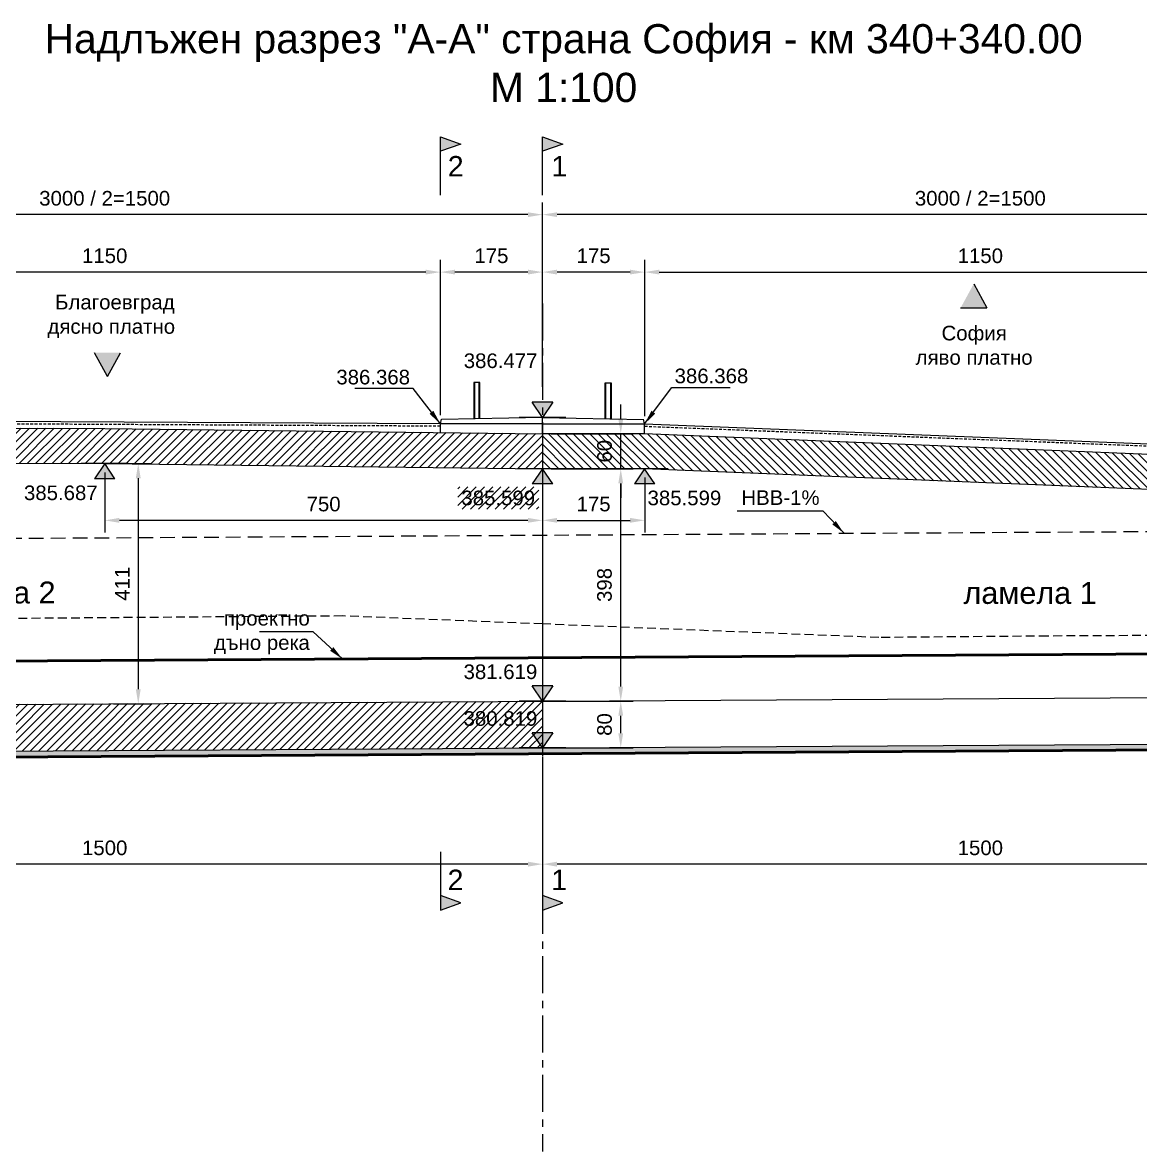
# Model space of a CAD drawing. Header units: centimetres. Extents: x 8495135 to 959133560, y 4530079 to 463453963.
# Drawn here: x 959096782 to 959098697, y 463410715 to 463412648 of the extents above; entities that cross this region are included whole.
import ezdxf
from ezdxf.enums import TextEntityAlignment as Align

# ---------------------------------------------------------------- set-up
doc = ezdxf.new("R2010")
doc.units = ezdxf.units.CM
doc.header["$LTSCALE"] = 0.1
for name, pattern in [('CENTER', [50.8, 31.75, -6.35, 6.35, -6.35]), ('CONTINU', [0]), ('DASHED', [0.75, 0.5, -0.25])]:
    doc.linetypes.add(name, pattern=pattern)
doc.layers.add('31_VERT_ALIGNM', color=1, linetype='Continuous', lineweight=50)
doc.layers.add('br_text', color=2, linetype='Continuous', lineweight=35)
for name, color, linetype in [('40_ROADWAY', 1, 'Continuous'), ('br_dimension', 1, 'Continuous'), ('br_hatch', 9, 'Continuous'), ('br_hatch_dark', 8, 'Continuous'), ('br_hatch_tumen', 8, 'Continuous'), ('br_view_yellow', 2, 'Continuous'), ('hatch', 253, 'Continuous'), ('Kustendilska voda', 12, 'Continuous')]:
    doc.layers.add(name, color=color, linetype=linetype)
doc.styles.add('1-10 cm', font='arial.ttf', dxfattribs={"height": 2.5})
doc.styles.add('1-50 cm', font='arial.ttf', dxfattribs={"height": 12.5})
doc.styles.add('MM 1 to 100', font='arial.ttf', dxfattribs={"height": 25})
doc.styles.add('MM 1 to 150', font='arial.ttf', dxfattribs={"height": 37.5})
doc.styles.add('MM_ARIAL', font='arial.ttf')
doc.dimstyles.new('MM DIM 1 to 100', dxfattribs={"dimscale": 10, "dimtxt": 2.5, "dimasz": 2.5, "dimexe": 2.1, "dimexo": 1.5, "dimgap": 1.5, "dimtad": 1, "dimdec": 0, "dimdsep": 46, "dimtxsty": 'MM_ARIAL', "dimcen": 3, "dimclrd": 1, "dimclre": 1, "dimclrt": 7, "dimaunit": 2, "dimadec": 1, "dimazin": 0, "dimtp": 100, "dimtm": 3, "dimtfac": 1, "dimtdec": 0, "dimtix": 1, "dimtmove": 0, "dimatfit": 3, "dimfxl": 0, "dimtolj": 1, "dimtzin": 0, "dimarcsym": 0})
pattern_1 = [(135, (967592988.714, 458883818.671), (7.071067812, 7.071067812), [])]
pattern_2 = [(45, (967592988.714, 458883818.671), (7.071067812, -7.071067812), [])]

# ---------------------------------------------------------------- blocks, each defined once
blk = doc.blocks.new('*U239')
at = {"ltscale": 0.5}
blk.add_hatch(color=256, dxfattribs=at).paths.add_polyline_path([(-26.2, 39), (0, 0), (26.2, 39)])
for p, q in [((-26.2, 39), (26.2, 39)), ((-26.2, 39), (0, 0)), ((0, 0), (26.2, 39)), ((-60, 0), (0, 0)), ((0, 0), (60, 0))]:
    blk.add_line(p, q, dxfattribs=at)
at = {"color": 7, "ltscale": 0.5, "style": '1-10 cm'}
blk.add_attdef('1', text='', height=37.5, dxfattribs=at).set_placement((108.2, 127), align=Align.CENTER)
blk = doc.blocks.new('*D928')
at = {"layer": 'br_dimension', "color": 1, "linetype": 'ByBlock', "lineweight": -2, "ltscale": 3, "transparency": 16777216}
for p, q in [((959097847.5, 463411974.1), (959097847.5, 463412241.8)), ((959098997.5, 463411930.8), (959098997.5, 463412241.8)), ((959097872.5, 463412220.8), (959098972.5, 463412220.8))]:
    blk.add_line(p, q, dxfattribs=at)
at = {"layer": 'br_dimension', "color": 1, "linetype": 'ByBlock', "ltscale": 3, "transparency": 16777216}
for points in [[(959097872.5, 463412225), (959097872.5, 463412216.7), (959097847.5, 463412220.8)], [(959098972.5, 463412225), (959098972.5, 463412216.7), (959098997.5, 463412220.8)]]:
    blk.add_solid(points, dxfattribs=at)
at = {"layer": 'br_dimension', "color": 7, "linetype": 'ByBlock', "ltscale": 3, "transparency": 16777216, "insert": (959098422.5, 463412248.6), "char_height": 25, "attachment_point": 5, "style": 'MM_ARIAL'}
blk.add_mtext('\\A1;1150', dxfattribs=at)
blk = doc.blocks.new('*D929')
at = {"layer": 'br_dimension', "color": 1, "linetype": 'ByBlock', "lineweight": -2, "ltscale": 3, "transparency": 16777216}
for p, q in [((959097672.5, 463412024.6), (959097672.5, 463412241.8)), ((959097847.5, 463411974.1), (959097847.5, 463412241.8)), ((959097822.5, 463412220.8), (959097697.5, 463412220.8))]:
    blk.add_line(p, q, dxfattribs=at)
at = {"layer": 'br_dimension', "color": 1, "linetype": 'ByBlock', "ltscale": 3, "transparency": 16777216}
for points in [[(959097697.5, 463412225), (959097697.5, 463412216.7), (959097672.5, 463412220.8)], [(959097822.5, 463412225), (959097822.5, 463412216.7), (959097847.5, 463412220.8)]]:
    blk.add_solid(points, dxfattribs=at)
at = {"layer": 'br_dimension', "color": 7, "linetype": 'ByBlock', "ltscale": 3, "transparency": 16777216, "insert": (959097760, 463412248.6), "char_height": 25, "attachment_point": 5, "style": 'MM_ARIAL'}
blk.add_mtext('\\A1;175', dxfattribs=at)
blk = doc.blocks.new('*D930')
at = {"layer": 'br_dimension', "color": 1, "linetype": 'ByBlock', "lineweight": -2, "ltscale": 3, "transparency": 16777216}
for p, q in [((959097497.5, 463411975.9), (959097497.5, 463412241.8)), ((959097672.5, 463412024.6), (959097672.5, 463412241.8)), ((959097647.5, 463412220.8), (959097522.5, 463412220.8))]:
    blk.add_line(p, q, dxfattribs=at)
at = {"layer": 'br_dimension', "color": 1, "linetype": 'ByBlock', "ltscale": 3, "transparency": 16777216}
for points in [[(959097522.5, 463412225), (959097522.5, 463412216.7), (959097497.5, 463412220.8)], [(959097647.5, 463412225), (959097647.5, 463412216.7), (959097672.5, 463412220.8)]]:
    blk.add_solid(points, dxfattribs=at)
at = {"layer": 'br_dimension', "color": 7, "linetype": 'ByBlock', "ltscale": 3, "transparency": 16777216, "insert": (959097585, 463412248.6), "char_height": 25, "attachment_point": 5, "style": 'MM_ARIAL'}
blk.add_mtext('\\A1;175', dxfattribs=at)
blk = doc.blocks.new('*D948')
at = {"layer": 'br_dimension', "color": 1, "linetype": 'ByBlock', "lineweight": -2, "ltscale": 3, "transparency": 16777216}
for p, q in [((959097687.5, 463411486.1), (959097827.5, 463411486.1)), ((959097806.5, 463411431.1), (959097806.5, 463411461.1)), ((959097687.5, 463411406.1), (959097827.5, 463411406.1))]:
    blk.add_line(p, q, dxfattribs=at)
at = {"layer": 'br_dimension', "color": 1, "linetype": 'ByBlock', "ltscale": 3, "transparency": 16777216}
for points in [[(959097802.4, 463411461.1), (959097810.7, 463411461.1), (959097806.5, 463411486.1)], [(959097802.4, 463411431.1), (959097810.7, 463411431.1), (959097806.5, 463411406.1)]]:
    blk.add_solid(points, dxfattribs=at)
at = {"layer": 'br_dimension', "color": 7, "linetype": 'ByBlock', "ltscale": 3, "transparency": 16777216, "insert": (959097778.8, 463411446.1), "char_height": 25, "attachment_point": 5, "rotation": 90, "style": 'MM_ARIAL'}
blk.add_mtext('\\A1;80', dxfattribs=at)
blk = doc.blocks.new('*D931')
at = {"layer": 'br_dimension', "color": 1, "linetype": 'ByBlock', "lineweight": -2, "ltscale": 3, "transparency": 16777216}
for p, q in [((959097687.5, 463411884.1), (959097827.5, 463411884.1)), ((959097806.5, 463411511.1), (959097806.5, 463411859.1)), ((959097687.5, 463411486.1), (959097827.5, 463411486.1))]:
    blk.add_line(p, q, dxfattribs=at)
at = {"layer": 'br_dimension', "color": 1, "linetype": 'ByBlock', "ltscale": 3, "transparency": 16777216}
for points in [[(959097802.4, 463411859.1), (959097810.7, 463411859.1), (959097806.5, 463411884.1)], [(959097802.4, 463411511.1), (959097810.7, 463411511.1), (959097806.5, 463411486.1)]]:
    blk.add_solid(points, dxfattribs=at)
at = {"layer": 'br_dimension', "color": 7, "linetype": 'ByBlock', "ltscale": 3, "transparency": 16777216, "insert": (959097778.7, 463411685.1), "char_height": 25, "attachment_point": 5, "rotation": 90, "style": 'MM_ARIAL'}
blk.add_mtext('\\A1;398', dxfattribs=at)
blk = doc.blocks.new('*D932')
at = {"layer": 'br_dimension', "color": 1, "linetype": 'ByBlock', "lineweight": -2, "ltscale": 3, "transparency": 16777216}
for p, q in [((959097806.5, 463411969.1), (959097806.5, 463411994.1)), ((959097687.5, 463411944.1), (959097827.5, 463411944.1)), ((959097806.5, 463411884.1), (959097806.5, 463411944.1)), ((959097687.5, 463411884.1), (959097827.5, 463411884.1)), ((959097806.5, 463411859.1), (959097806.5, 463411834.1))]:
    blk.add_line(p, q, dxfattribs=at)
at = {"layer": 'br_dimension', "color": 1, "linetype": 'ByBlock', "ltscale": 3, "transparency": 16777216}
for points in [[(959097802.4, 463411969.1), (959097810.7, 463411969.1), (959097806.5, 463411944.1)], [(959097802.4, 463411859.1), (959097810.7, 463411859.1), (959097806.5, 463411884.1)]]:
    blk.add_solid(points, dxfattribs=at)
at = {"layer": 'br_dimension', "color": 7, "linetype": 'ByBlock', "ltscale": 3, "transparency": 16777216, "insert": (959097778.8, 463411914.1), "char_height": 25, "attachment_point": 5, "rotation": 90, "style": 'MM_ARIAL'}
blk.add_mtext('\\A1;60', dxfattribs=at)
blk = doc.blocks.new('*D935')
at = {"layer": 'br_dimension', "color": 1, "linetype": 'ByBlock', "lineweight": -2, "ltscale": 3, "transparency": 16777216}
for p, q in [((959096347.5, 463411984.5), (959096347.5, 463412241.8)), ((959097497.5, 463411975.9), (959097497.5, 463412241.8)), ((959097472.5, 463412220.8), (959096372.5, 463412220.8))]:
    blk.add_line(p, q, dxfattribs=at)
at = {"layer": 'br_dimension', "color": 1, "linetype": 'ByBlock', "ltscale": 3, "transparency": 16777216}
for points in [[(959096372.5, 463412225), (959096372.5, 463412216.7), (959096347.5, 463412220.8)], [(959097472.5, 463412225), (959097472.5, 463412216.7), (959097497.5, 463412220.8)]]:
    blk.add_solid(points, dxfattribs=at)
at = {"layer": 'br_dimension', "color": 7, "linetype": 'ByBlock', "ltscale": 3, "transparency": 16777216, "insert": (959096922.5, 463412248.6), "char_height": 25, "attachment_point": 5, "style": 'MM_ARIAL'}
blk.add_mtext('\\A1;1150', dxfattribs=at)
blk = doc.blocks.new('*U237')
at = {"ltscale": 0.5}
blk.add_hatch(color=256, dxfattribs=at).paths.add_polyline_path([(-26.2, 39), (0, 0), (26.2, 39)])
for p, q in [((-26.2, 39), (26.2, 39)), ((-26.2, 39), (0, 0)), ((0, 0), (26.2, 39)), ((-60, 0), (0, 0)), ((0, 0), (60, 0))]:
    blk.add_line(p, q, dxfattribs=at)
at = {"color": 7, "ltscale": 0.5, "style": '1-10 cm'}
blk.add_attdef('1', text='', height=37.5, dxfattribs=at).set_placement((-102, 56.7), align=Align.CENTER)
blk = doc.blocks.new('*U263')
at = {"ltscale": 0.5}
blk.add_hatch(color=256, dxfattribs=at).paths.add_polyline_path([(-26.2, 39), (0, 0), (26.2, 39)])
for p, q in [((-26.2, 39), (26.2, 39)), ((-26.2, 39), (0, 0)), ((0, 0), (26.2, 39)), ((-60, 0), (0, 0)), ((0, 0), (60, 0))]:
    blk.add_line(p, q, dxfattribs=at)
at = {"color": 7, "ltscale": 0.5, "style": '1-10 cm'}
blk.add_attdef('1', text='', height=37.5, dxfattribs=at).set_placement((113.8, 56.7), align=Align.CENTER)
blk = doc.blocks.new('*U347')
at = {"ltscale": 0.5}
blk.add_hatch(color=256, dxfattribs=at).paths.add_polyline_path([(-26.2, 39), (0, 0), (26.2, 39)])
for p, q in [((-26.2, 39), (26.2, 39)), ((-26.2, 39), (0, 0)), ((0, 0), (26.2, 39)), ((-60, 0), (0, 0)), ((0, 0), (60, 0))]:
    blk.add_line(p, q, dxfattribs=at)
at = {"color": 7, "ltscale": 0.5, "style": '1-10 cm'}
blk.add_attdef('1', text='', height=37.5, dxfattribs=at).set_placement((112.9, 56.7), align=Align.CENTER)
blk = doc.blocks.new('*D938')
at = {"layer": 'br_dimension', "color": 1, "linetype": 'ByBlock', "lineweight": -2, "ltscale": 3, "transparency": 16777216}
for p, q in [((959096172.5, 463412235.8), (959096172.5, 463412340.2)), ((959097672.5, 463412334.2), (959097672.5, 463412340.2)), ((959097647.5, 463412319.2), (959096197.5, 463412319.2))]:
    blk.add_line(p, q, dxfattribs=at)
at = {"layer": 'br_dimension', "color": 1, "linetype": 'ByBlock', "ltscale": 3, "transparency": 16777216}
for points in [[(959096197.5, 463412323.3), (959096197.5, 463412315), (959096172.5, 463412319.2)], [(959097647.5, 463412323.3), (959097647.5, 463412315), (959097672.5, 463412319.2)]]:
    blk.add_solid(points, dxfattribs=at)
at = {"layer": 'br_dimension', "color": 7, "linetype": 'ByBlock', "ltscale": 3, "transparency": 16777216, "insert": (959096922.5, 463412347.1), "char_height": 25, "attachment_point": 5, "style": 'MM_ARIAL'}
blk.add_mtext('\\A1;3000 / 2=1500', dxfattribs=at)
blk = doc.blocks.new('*D939')
at = {"layer": 'br_dimension', "color": 1, "linetype": 'ByBlock', "lineweight": -2, "ltscale": 3, "transparency": 16777216}
for p, q in [((959097672.5, 463412235.8), (959097672.5, 463412340.2)), ((959099172.5, 463412235.8), (959099172.5, 463412340.2)), ((959099147.5, 463412319.2), (959097697.5, 463412319.2))]:
    blk.add_line(p, q, dxfattribs=at)
at = {"layer": 'br_dimension', "color": 1, "linetype": 'ByBlock', "ltscale": 3, "transparency": 16777216}
for points in [[(959097697.5, 463412323.3), (959097697.5, 463412315), (959097672.5, 463412319.2)], [(959099147.5, 463412323.3), (959099147.5, 463412315), (959099172.5, 463412319.2)]]:
    blk.add_solid(points, dxfattribs=at)
at = {"layer": 'br_dimension', "color": 7, "linetype": 'ByBlock', "ltscale": 3, "transparency": 16777216, "insert": (959098422.5, 463412347.1), "char_height": 25, "attachment_point": 5, "style": 'MM_ARIAL'}
blk.add_mtext('\\A1;3000 / 2=1500', dxfattribs=at)
blk = doc.blocks.new('*D940')
at = {"layer": 'br_dimension', "color": 1, "linetype": 'ByBlock', "lineweight": -2, "ltscale": 3, "transparency": 16777216}
for p, q in [((959096937.5, 463411892.9), (959097001, 463411892.9)), ((959096980, 463411867.9), (959096980, 463411506.6)), ((959096937.5, 463411481.6), (959097001, 463411481.6))]:
    blk.add_line(p, q, dxfattribs=at)
at = {"layer": 'br_dimension', "color": 1, "linetype": 'ByBlock', "ltscale": 3, "transparency": 16777216}
for points in [[(959096975.8, 463411867.9), (959096984.2, 463411867.9), (959096980, 463411892.9)], [(959096975.8, 463411506.6), (959096984.2, 463411506.6), (959096980, 463411481.6)]]:
    blk.add_solid(points, dxfattribs=at)
at = {"layer": 'br_dimension', "color": 7, "linetype": 'ByBlock', "ltscale": 3, "transparency": 16777216, "insert": (959096952.5, 463411687.2), "char_height": 25, "attachment_point": 5, "rotation": 90, "style": 'MM_ARIAL'}
blk.add_mtext('\\A1;411', dxfattribs=at)
blk = doc.blocks.new('*U183')
at = {"ltscale": 0.5}
blk.add_hatch(color=256, dxfattribs=at).paths.add_polyline_path([(-26.2, 39), (0, 0), (26.2, 39)])
for p, q in [((-26.2, 39), (26.2, 39)), ((-26.2, 39), (0, 0)), ((0, 0), (26.2, 39)), ((-60, 0), (0, 0)), ((0, 0), (60, 0))]:
    blk.add_line(p, q, dxfattribs=at)
at = {"color": 7, "ltscale": 0.5, "style": '1-10 cm'}
blk.add_attdef('1', text='', height=37.5, dxfattribs=at).set_placement((108.2, 56.7), align=Align.CENTER)
blk = doc.blocks.new('*U353')
at = {"linetype": 'CONTINU', "ltscale": 0.5}
blk.add_hatch(color=256, dxfattribs=at).paths.add_polyline_path([(-87.5, -35), (-100, 0), (-75, 0)])
at = {"ltscale": 0.5}
blk.add_line((0, 0), (-100, 0), dxfattribs=at)
at = {"lineweight": -3, "ltscale": 0.5}
for p, q in [((-100, 0), (-87.5, -35)), ((-87.5, -35), (-75, 0))]:
    blk.add_line(p, q, dxfattribs=at)
at = {"color": 7, "ltscale": 0.5, "style": '1-50 cm'}
blk.add_attdef('1', text='', height=35, dxfattribs=at).set_placement((-45.7, -25), align=Align.MIDDLE_CENTER)
blk = doc.blocks.new('*U354')
at = {"linetype": 'CONTINU', "ltscale": 0.5}
blk.add_hatch(color=256, dxfattribs=at).paths.add_polyline_path([(-87.5, -35), (-100, 0), (-75, 0)])
at = {"ltscale": 0.5}
blk.add_line((0, 0), (-100, 0), dxfattribs=at)
at = {"lineweight": -3, "ltscale": 0.5}
for p, q in [((-100, 0), (-87.5, -35)), ((-87.5, -35), (-75, 0))]:
    blk.add_line(p, q, dxfattribs=at)
at = {"color": 7, "ltscale": 0.5, "style": '1-50 cm'}
blk.add_attdef('1', text='', height=35, dxfattribs=at).set_placement((-44.6, -24.8), align=Align.MIDDLE_CENTER)
blk = doc.blocks.new('*D942')
at = {"layer": 'br_hatch_tumen', "color": 1, "lineweight": -2, "transparency": 16777216}
for p, q in [((959097672.5, 463411391.1), (959097672.5, 463411186)), ((959099172.5, 463411290.1), (959099172.5, 463411186)), ((959099147.5, 463411207), (959097697.5, 463411207))]:
    blk.add_line(p, q, dxfattribs=at)
at = {"layer": 'br_hatch_tumen', "color": 1, "transparency": 16777216}
for points in [[(959097697.5, 463411211.2), (959097697.5, 463411202.8), (959097672.5, 463411207)], [(959099147.5, 463411211.2), (959099147.5, 463411202.8), (959099172.5, 463411207)]]:
    blk.add_solid(points, dxfattribs=at)
at = {"layer": 'br_hatch_tumen', "color": 7, "transparency": 16777216, "insert": (959098422.5, 463411234.8), "char_height": 25, "attachment_point": 5, "style": 'MM_ARIAL'}
blk.add_mtext('\\A1;1500', dxfattribs=at)
blk = doc.blocks.new('*D943')
at = {"layer": 'br_hatch_tumen', "color": 1, "lineweight": -2, "transparency": 16777216}
for p, q in [((959096172.5, 463411382.1), (959096172.5, 463411186)), ((959097672.5, 463411391.1), (959097672.5, 463411186)), ((959097647.5, 463411207), (959096197.5, 463411207))]:
    blk.add_line(p, q, dxfattribs=at)
at = {"layer": 'br_hatch_tumen', "color": 1, "transparency": 16777216}
for points in [[(959096197.5, 463411211.2), (959096197.5, 463411202.8), (959096172.5, 463411207)], [(959097647.5, 463411211.2), (959097647.5, 463411202.8), (959097672.5, 463411207)]]:
    blk.add_solid(points, dxfattribs=at)
at = {"layer": 'br_hatch_tumen', "color": 7, "transparency": 16777216, "insert": (959096922.5, 463411234.8), "char_height": 25, "attachment_point": 5, "style": 'MM_ARIAL'}
blk.add_mtext('\\A1;1500', dxfattribs=at)
blk = doc.blocks.new('*D944')
at = {"layer": 'br_hatch', "color": 1, "lineweight": -2, "transparency": 16777216}
for p, q in [((959097672.5, 463411869.1), (959097672.5, 463411774.7)), ((959097847.5, 463411869.1), (959097847.5, 463411774.7)), ((959097697.5, 463411795.7), (959097822.5, 463411795.7))]:
    blk.add_line(p, q, dxfattribs=at)
at = {"layer": 'br_hatch', "color": 1, "transparency": 16777216}
for points in [[(959097697.5, 463411799.9), (959097697.5, 463411791.6), (959097672.5, 463411795.7)], [(959097822.5, 463411799.9), (959097822.5, 463411791.6), (959097847.5, 463411795.7)]]:
    blk.add_solid(points, dxfattribs=at)
at = {"layer": 'br_hatch', "color": 7, "transparency": 16777216, "insert": (959097760, 463411823.5), "char_height": 25, "attachment_point": 5, "style": 'MM_ARIAL'}
blk.add_mtext('\\A1;175', dxfattribs=at)
blk = doc.blocks.new('*D945')
at = {"layer": 'br_hatch', "color": 1, "lineweight": -2, "transparency": 16777216}
for p, q in [((959096922.6, 463411877.9), (959096922.6, 463411774.7)), ((959097672.5, 463411869.1), (959097672.5, 463411774.7)), ((959097647.5, 463411795.7), (959096947.6, 463411795.7))]:
    blk.add_line(p, q, dxfattribs=at)
at = {"layer": 'br_hatch', "color": 1, "transparency": 16777216}
for points in [[(959096947.6, 463411799.9), (959096947.6, 463411791.6), (959096922.6, 463411795.7)], [(959097647.5, 463411799.9), (959097647.5, 463411791.6), (959097672.5, 463411795.7)]]:
    blk.add_solid(points, dxfattribs=at)
at = {"layer": 'br_hatch', "color": 7, "transparency": 16777216, "insert": (959097297.5, 463411823.5), "char_height": 25, "attachment_point": 5, "style": 'MM_ARIAL'}
blk.add_mtext('\\A1;750', dxfattribs=at)

msp = doc.modelspace()

# ---------------------------------------------------------------- hatches: boundary and pattern name
at = {"layer": 'br_hatch', "ltscale": 0.5}
h = msp.add_hatch(color=256, dxfattribs=at)
h.dxf.hatch_style = 1
h.paths.add_polyline_path([(959098411.09, 463412200.48), (959098388.71, 463412159.49), (959098433.47, 463412159.49)])
h = msp.add_hatch(color=256, dxfattribs=at)
h.dxf.hatch_style = 1
h.paths.add_polyline_path([(959096949.61, 463412082.82), (959096904.84, 463412082.82), (959096927.22, 463412041.82)])
at = {"layer": 'br_hatch'}
h = msp.add_hatch(dxfattribs=at)
h.set_pattern_fill('_USER,_I', color=256, scale=10, angle=45, style=2, pattern_type=0)
h.set_pattern_definition([(45, (959110038.566, 463433994.73), (-7.071068, 7.071068), [])])
h.paths.add_polyline_path([(959097672.47, 463411884.09), (959097672.47, 463411944.09), (959096922.47, 463411952.86), (959096178.55, 463411956.67), (959096172.47, 463411956.3), (959096172.47, 463411896.7), (959096922.82, 463411892.85), (959096922.62, 463411892.85)])
h = msp.add_hatch(dxfattribs=at)
h.set_pattern_fill('_USER,_I', color=256, scale=10, angle=45, style=2, pattern_type=0)
h.set_pattern_definition(pattern_1)
h.paths.add_polyline_path([(959099172.47, 463411889.45), (959099172.47, 463411829.45), (959097847.47, 463411884.09), (959097672.47, 463411884.09), (959097672.47, 463411944.09), (959097847.47, 463411944.09)])
h = msp.add_hatch(dxfattribs=at)
h.set_pattern_fill('_USER,_I', color=256, scale=10, angle=135, style=2, pattern_type=0)
h.set_pattern_definition(pattern_2)
h.paths.add_polyline_path([(959097527.18, 463411814.77), (959097666.2, 463411814.77), (959097666.2, 463411853.08), (959097527.18, 463411853.08)])
h = msp.add_hatch(dxfattribs=at)
h.set_pattern_fill('_USER,_I', color=256, scale=10, angle=135, style=2, pattern_type=0)
h.set_pattern_definition(pattern_2)
h.paths.add_polyline_path([(959096172.47, 463411477.11), (959096922.47, 463411481.61), (959096922.47, 463411401.61), (959096172.47, 463411397.11)])
h = msp.add_hatch(dxfattribs=at)
h.set_pattern_fill('_USER,_I', color=256, scale=10, angle=135, style=2, pattern_type=0)
h.set_pattern_definition(pattern_2)
h.paths.add_polyline_path([(959096922.47, 463411481.61), (959097672.47, 463411486.11), (959097672.47, 463411406.11), (959096922.47, 463411401.61)])
h = msp.add_hatch(dxfattribs=at)
h.set_pattern_fill('_USER,_I', color=256, scale=10, angle=45, style=2, pattern_type=0)
h.set_pattern_definition(pattern_1)
h.paths.add_polyline_path([(959099031, 463411446.11), (959099170.02, 463411446.11), (959099170.02, 463411484.42), (959099031, 463411484.42)])
h.paths.add_polyline_path([(959097804.71, 463411420.56), (959097804.71, 463411471.91), (959097753.19, 463411471.91), (959097753.19, 463411420.56)], flags=9)
h = msp.add_hatch(color=256, dxfattribs=at)
h.dxf.hatch_style = 1
h.paths.add_polyline_path([(959097672.47, 463411406.11), (959099172.47, 463411415.11), (959099172.47, 463411405.11), (959097672.47, 463411396.11)])
h.paths.add_polyline_path([(959096172.47, 463411397.11), (959097672.47, 463411406.11), (959097672.47, 463411396.11), (959096172.47, 463411387.11)])

# ---------------------------------------------------------------- linework, layer by layer
at = {"layer": '31_VERT_ALIGNM'}
for p, q in [((959094430.33, 463411540.99), (959100524.47, 463411577.56)), ((959096222.62, 463411387.39), (959099122.62, 463411404.81))]:
    msp.add_line(p, q, dxfattribs=at)
at = {"layer": '40_ROADWAY'}
for p, q in [((959097497.47, 463411960.91), (959096347.47, 463411966.8)), ((959097672.47, 463411960.91), (959097497.47, 463411960.91)), ((959097672.47, 463411960.91), (959097847.47, 463411960.91)), ((959097847.47, 463411960.91), (959098997.47, 463411915.78))]:
    msp.add_line(p, q, dxfattribs=at)
at = {"layer": '40_ROADWAY', "linetype": 'DASHED', "ltscale": 100}
for p, q in [((959097497.47, 463411956.91), (959096347.47, 463411962.8)), ((959097847.47, 463411956.91), (959098997.47, 463411911.78))]:
    msp.add_line(p, q, dxfattribs=at)
at = {"layer": 'br_dimension', "linetype": 'CENTER', "ltscale": 20}
msp.add_line((959097672.47, 463412167.03), (959097672.47, 463410715.1), dxfattribs=at)
at = {"layer": 'br_hatch', "ltscale": 0.5}
for p, q in [((959098411.09, 463412200.48), (959098433.47, 463412159.49)), ((959098388.71, 463412159.49), (959098433.47, 463412159.49)), ((959096927.22, 463412041.82), (959096904.84, 463412082.82)), ((959096927.22, 463412041.82), (959096949.61, 463412082.82))]:
    msp.add_line(p, q, dxfattribs=at)
at = {"layer": 'br_hatch_dark', "linetype": 'DASHED', "ltscale": 300}
msp.add_lwpolyline([(959098922.47, 463411599.75), (959098537.87, 463411597.55), (959098248.87, 463411595.05), (959097672.47, 463411618.25), (959097329.87, 463411632.05), (959096760.77, 463411627.55), (959096422.47, 463411621.95), (959096137.47, 463411617.15), (959095377.07, 463411605.05), (959095260.07, 463411519.55), (959095179.47, 463411482.95), (959095172.47, 463411484.95), (959094981.07, 463411538.95), (959094296.75, 463411491.7)], dxfattribs=at)
at = {"layer": 'br_view_yellow'}
for p, q in [((959097497.47, 463411960.91), (959097499.47, 463411968.91)), ((959097497.47, 463411960.91), (959097499.47, 463411968.91)), ((959097497.47, 463411947.88), (959097497.47, 463411960.91)), ((959097672.47, 463411971.87), (959097499.47, 463411968.41)), ((959097672.47, 463411971.87), (959097845.47, 463411968.41)), ((959097672.47, 463411944.09), (959097672.47, 463411970.59)), ((959097847.47, 463411960.91), (959097845.47, 463411968.91)), ((959097847.47, 463411960.91), (959097845.47, 463411968.91)), ((959097847.47, 463411949.02), (959097847.47, 463411960.91)), ((959096172.47, 463411956.7), (959096922.47, 463411952.86)), ((959096922.47, 463411952.86), (959097672.47, 463411944.09)), ((959097497.47, 463411946.13), (959097497.47, 463411959.13)), ((959097672.47, 463411944.09), (959097672.47, 463411406.11)), ((959097847.47, 463411944.09), (959097672.47, 463411944.09)), ((959097847.47, 463411944.09), (959097847.47, 463411959.13)), ((959099172.47, 463411889.45), (959097847.47, 463411944.09)), ((959096172.47, 463411896.7), (959096922.47, 463411892.86)), ((959096922.47, 463411892.86), (959097672.47, 463411884.09)), ((959097847.47, 463411884.09), (959097672.47, 463411884.09)), ((959099172.47, 463411829.45), (959097847.47, 463411884.09)), ((959096172.47, 463411477.11), (959099172.47, 463411495.11)), ((959096172.47, 463411397.11), (959099172.47, 463411415.11))]:
    msp.add_line(p, q, dxfattribs=at)
at = {"layer": 'hatch'}
for points in [[(959097565.07, 463411969.72), (959097565.07, 463412031.72), (959097555.07, 463412031.72), (959097555.07, 463411969.72)], [(959097565.07, 463411969.72), (959097565.07, 463412031.72), (959097555.07, 463412031.72), (959097555.07, 463411969.72)], [(959097564.07, 463411969.72), (959097564.07, 463412031.72), (959097556.07, 463412031.72), (959097556.07, 463411969.72)], [(959097564.07, 463411969.72), (959097564.07, 463412031.72), (959097556.07, 463412031.72), (959097556.07, 463411969.72)], [(959097779.87, 463411969.37), (959097779.87, 463412031.37), (959097789.87, 463412031.37), (959097789.87, 463411969.37)], [(959097779.87, 463411969.37), (959097779.87, 463412031.37), (959097789.87, 463412031.37), (959097789.87, 463411969.37)], [(959097780.87, 463411969.37), (959097780.87, 463412031.37), (959097788.87, 463412031.37), (959097788.87, 463411969.37)], [(959097780.87, 463411969.37), (959097780.87, 463412031.37), (959097788.87, 463412031.37), (959097788.87, 463411969.37)]]:
    msp.add_lwpolyline(points, dxfattribs=at)
at = {"layer": 'Kustendilska voda', "color": 1, "linetype": 'DASHED', "ltscale": 500}
msp.add_line((959094430.33, 463411750.99), (959100524.47, 463411787.56), dxfattribs=at)

# ---------------------------------------------------------------- block references
at = {"layer": 'br_dimension'}
ref = msp.add_blockref('*U353', (959097497.58, 463412352.66), dxfattribs=dict(at, xscale=-1, rotation=90))
ref.add_attrib('1', '2', dxfattribs={"layer": '0', "color": 7, "ltscale": 0.5, "height": 35, "style": '1-50 cm'}).set_placement((959097523.77, 463412402.05), align=Align.MIDDLE_CENTER)
ref = msp.add_blockref('*U353', (959097672.58, 463412352.66), dxfattribs=dict(at, xscale=-1, rotation=90))
ref.add_attrib('1', '1', dxfattribs={"layer": '0', "color": 7, "ltscale": 0.5, "height": 35, "style": '1-50 cm'}).set_placement((959097701.27, 463412402.05), align=Align.MIDDLE_CENTER)
at = {"layer": 'br_dimension', "ltscale": 0.5}
ref = msp.add_blockref('*U239', (959097672.47, 463411971.87), dxfattribs=dict(at, xscale=-0.6666669994593644, yscale=0.666667, zscale=0.666667, rotation=359.9999689842867))
ref.add_attrib('1', '386.477', dxfattribs={"layer": '0', "color": 7, "ltscale": 0.5, "height": 25, "rotation": 359.99997, "style": '1-10 cm'}).set_placement((959097600.68, 463412056.55), align=Align.CENTER)
ref = msp.add_blockref('*U347', (959096922.47, 463411892.85), dxfattribs=dict(at, xscale=0.6666669994593644, yscale=0.6666669994593644, zscale=0.6666669994593644, rotation=179.9999689837528))
ref.add_attrib('1', '385.687', dxfattribs={"layer": '0', "color": 7, "ltscale": 0.5, "height": 25, "rotation": 359.99997, "style": '1-10 cm'}).set_placement((959096847.35, 463411830.37), align=Align.CENTER)
ref = msp.add_blockref('*U263', (959097672.47, 463411884.08), dxfattribs=dict(at, xscale=0.6666669994593644, yscale=0.6666669994593644, zscale=0.6666669994593644, rotation=179.9999689837528))
ref.add_attrib('1', '385.599', dxfattribs={"layer": '0', "color": 7, "ltscale": 0.5, "height": 25, "rotation": 359.99997, "style": '1-10 cm'}).set_placement((959097596.69, 463411821.6), align=Align.CENTER)
ref = msp.add_blockref('*U237', (959097847.47, 463411884.09), dxfattribs=dict(at, xscale=0.6666669994593644, yscale=0.6666669994593644, zscale=0.6666669994593644, rotation=179.9999689837528))
ref.add_attrib('1', '385.599', dxfattribs={"layer": '0', "color": 7, "ltscale": 0.5, "height": 25, "rotation": 359.99997, "style": '1-10 cm'}).set_placement((959097915.56, 463411821.6), align=Align.CENTER)
ref = msp.add_blockref('*U183', (959097672.47, 463411486.11), dxfattribs=dict(at, xscale=-0.6666669994593644, yscale=0.666667, zscale=0.666667, rotation=359.9999689842867))
ref.add_attrib('1', '381.619', dxfattribs={"layer": '0', "color": 7, "ltscale": 0.5, "height": 25, "rotation": 359.99997, "style": '1-10 cm'}).set_placement((959097600.38, 463411523.94), align=Align.CENTER)
ref = msp.add_blockref('*U183', (959097672.46, 463411406.11), dxfattribs=dict(at, xscale=-0.6666669994593644, yscale=0.666667, zscale=0.666667, rotation=359.9999689842867))
ref.add_attrib('1', '380.819', dxfattribs={"layer": '0', "color": 7, "ltscale": 0.5, "height": 25, "rotation": 359.99997, "style": '1-10 cm'}).set_placement((959097600.36, 463411443.94), align=Align.CENTER)
at = {"layer": 'br_dimension'}
ref = msp.add_blockref('*U354', (959097497.47, 463411228.36), dxfattribs=dict(at, rotation=90))
ref.add_attrib('1', '2', dxfattribs={"layer": '0', "color": 7, "ltscale": 0.5, "height": 35, "style": '1-50 cm'}).set_placement((959097523.43, 463411180.08), align=Align.MIDDLE_CENTER)
ref = msp.add_blockref('*U354', (959097672.47, 463411228.36), dxfattribs=dict(at, rotation=90))
ref.add_attrib('1', '1', dxfattribs={"layer": '0', "color": 7, "ltscale": 0.5, "height": 35, "style": '1-50 cm'}).set_placement((959097700.94, 463411180.08), align=Align.MIDDLE_CENTER)

# ---------------------------------------------------------------- texts
at = {"layer": 'br_hatch', "char_height": 25, "attachment_point": 2, "style": 'MM 1 to 150'}
for s, insert, width in [('\\pi78.08;Благоевград\\P\\pi65.78;дясно платно', (959096900.89, 463412181.9), 459.7269), ('София \\Pляво платно', (959098411.89, 463412128.89), 305.0046)]:
    msp.add_mtext(s, dxfattribs=dict(at, insert=insert, width=width))
at = {"layer": 'br_text', "char_height": 37.5, "width": 286.5059, "attachment_point": 1, "style": 'MM 1 to 150'}
for s, insert in [('{\\fArial|b0|i0|c204|p34;ламела 2}', (959096610.16, 463411690.91)), ('{\\fArial|b0|i0|c204|p34;ламела }1', (959098393.6, 463411690.18))]:
    msp.add_mtext(s, dxfattribs=dict(at, insert=insert))
at = {"layer": 'br_view_yellow', "linetype": 'ByBlock', "ltscale": 3, "style": 'MM 1 to 150'}
for p in [(959097319.31, 463412028.54), (959097898.78, 463412030.55)]:
    msp.add_text('386.368', height=25, dxfattribs=at).set_placement(p)
at = {"layer": 'br_view_yellow'}
for s, insert, char_height, width, attachment_point, style in [('\\pi177.7;Надлъжен разрез "A-A" страна София - км 340+340.00\\PМ 1:100', (959097619.78, 463412645.43), 50.0003, 2015.4568, 2, 'MM 1 to 150'), ('HBB-1%', (959098147.08, 463411847.15), 25, 179.6726, 3, 'MM 1 to 100'), ('проектно дъно река', (959097273.82, 463411640.58), 25, 179.6726, 3, 'MM 1 to 100')]:
    msp.add_mtext(s, dxfattribs=dict(at, insert=insert, char_height=char_height, width=width, attachment_point=attachment_point, style=style))

# ---------------------------------------------------------------- dimensions: what is measured, and where the dimension line sits
at = {"layer": 'br_dimension', "linetype": 'ByBlock', "ltscale": 3}
for base, p1, p2, picture, middle in [((959096172.47, 463412319.15), (959097672.47, 463412319.15), (959096172.47, 463412220.85), '*D938', (959096922.47, 463412347.09)), ((959097672.47, 463412319.15), (959099172.47, 463412220.85), (959097672.47, 463412220.85), '*D939', (959098422.47, 463412347.09))]:
    dim = msp.add_linear_dim(base=base, p1=p1, p2=p2, angle=180, text='3000 / 2=<>', dimstyle='MM DIM 1 to 100', dxfattribs=at)
    dim.commit()
    dim.dimension.update_dxf_attribs({"geometry": picture, "text_midpoint": middle})
dim = msp.add_linear_dim(base=(959096347.47, 463412220.85), p1=(959097497.47, 463411960.91), p2=(959096347.47, 463411969.54), dimstyle='MM DIM 1 to 100', dxfattribs=at)
dim.commit()
dim.dimension.update_dxf_attribs({"geometry": '*D935', "text_midpoint": (959096922.47, 463412248.61)})
for base, p1, p2, angle, picture, middle in [((959097497.47, 463412220.85), (959097672.47, 463412009.59), (959097497.47, 463411960.91), 180, '*D930', (959097584.97, 463412248.61)), ((959097672.47, 463412220.85), (959097847.47, 463411959.13), (959097672.47, 463412009.59), 180, '*D929', (959097759.97, 463412248.61)), ((959098997.47, 463412220.85), (959097847.47, 463411959.13), (959098997.47, 463411915.78), 180, '*D928', (959098422.47, 463412248.61)), ((959097806.52, 463411944.09), (959097672.47, 463411884.09), (959097672.47, 463411944.09), 90, '*D932', (959097778.75, 463411914.09)), ((959096980.02, 463411481.61), (959096922.47, 463411892.85), (959096922.47, 463411481.61), 90, '*D940', (959096952.46, 463411687.23)), ((959097806.52, 463411884.09), (959097672.47, 463411486.11), (959097672.47, 463411884.09), 90, '*D931', (959097778.74, 463411685.1)), ((959097806.54, 463411486.11), (959097672.46, 463411406.11), (959097672.47, 463411486.11), 90, '*D948', (959097778.77, 463411446.11))]:
    dim = msp.add_linear_dim(base=base, p1=p1, p2=p2, angle=angle, dimstyle='MM DIM 1 to 100', dxfattribs=at)
    dim.commit()
    dim.dimension.update_dxf_attribs({"geometry": picture, "text_midpoint": middle})
at = {"layer": 'br_hatch'}
for base, p2, picture, middle in [((959096922.62, 463411795.75), (959096922.62, 463411892.85), '*D945', (959097297.55, 463411823.51)), ((959097847.47, 463411795.75), (959097847.47, 463411884.09), '*D944', (959097759.97, 463411823.51))]:
    dim = msp.add_linear_dim(base=base, p1=(959097672.47, 463411884.08), p2=p2, dimstyle='MM DIM 1 to 100', dxfattribs=at)
    dim.commit()
    dim.dimension.update_dxf_attribs({"geometry": picture, "text_midpoint": middle})
at = {"layer": 'br_hatch_tumen'}
for base, p1, p2, picture, middle in [((959096172.47, 463411207), (959097672.46, 463411406.11), (959096172.47, 463411397.11), '*D943', (959096922.47, 463411234.76)), ((959097672.47, 463411206.99), (959099172.47, 463411305.11), (959097672.47, 463411406.09), '*D942', (959098422.47, 463411234.76))]:
    dim = msp.add_linear_dim(base=base, p1=p1, p2=p2, angle=180, dimstyle='MM DIM 1 to 100', dxfattribs=at)
    dim.commit()
    dim.dimension.update_dxf_attribs({"geometry": picture, "text_midpoint": middle})

# ---------------------------------------------------------------- leaders
at = {"layer": 'br_dimension', "linetype": 'ByBlock', "ltscale": 3}
for points in [[(959097497.47, 463411960.91), (959097450.81, 463412021.48), (959097351, 463412021.48)], [(959097847.47, 463411960.91), (959097894.13, 463412023.26), (959097993.94, 463412023.26)]]:
    msp.add_leader(points, dimstyle='MM DIM 1 to 100', dxfattribs=at)
at = {"layer": 'br_dimension', "color": 1}
for points in [[(959098189.04, 463411773.55), (959098153.16, 463411811.55), (959098006.09, 463411811.55)], [(959097329.7, 463411558.39), (959097279.89, 463411604.98), (959097187.81, 463411604.98)]]:
    msp.add_leader(points, dimstyle='MM DIM 1 to 100', dxfattribs=at)

doc.saveas('drawing.dxf')
